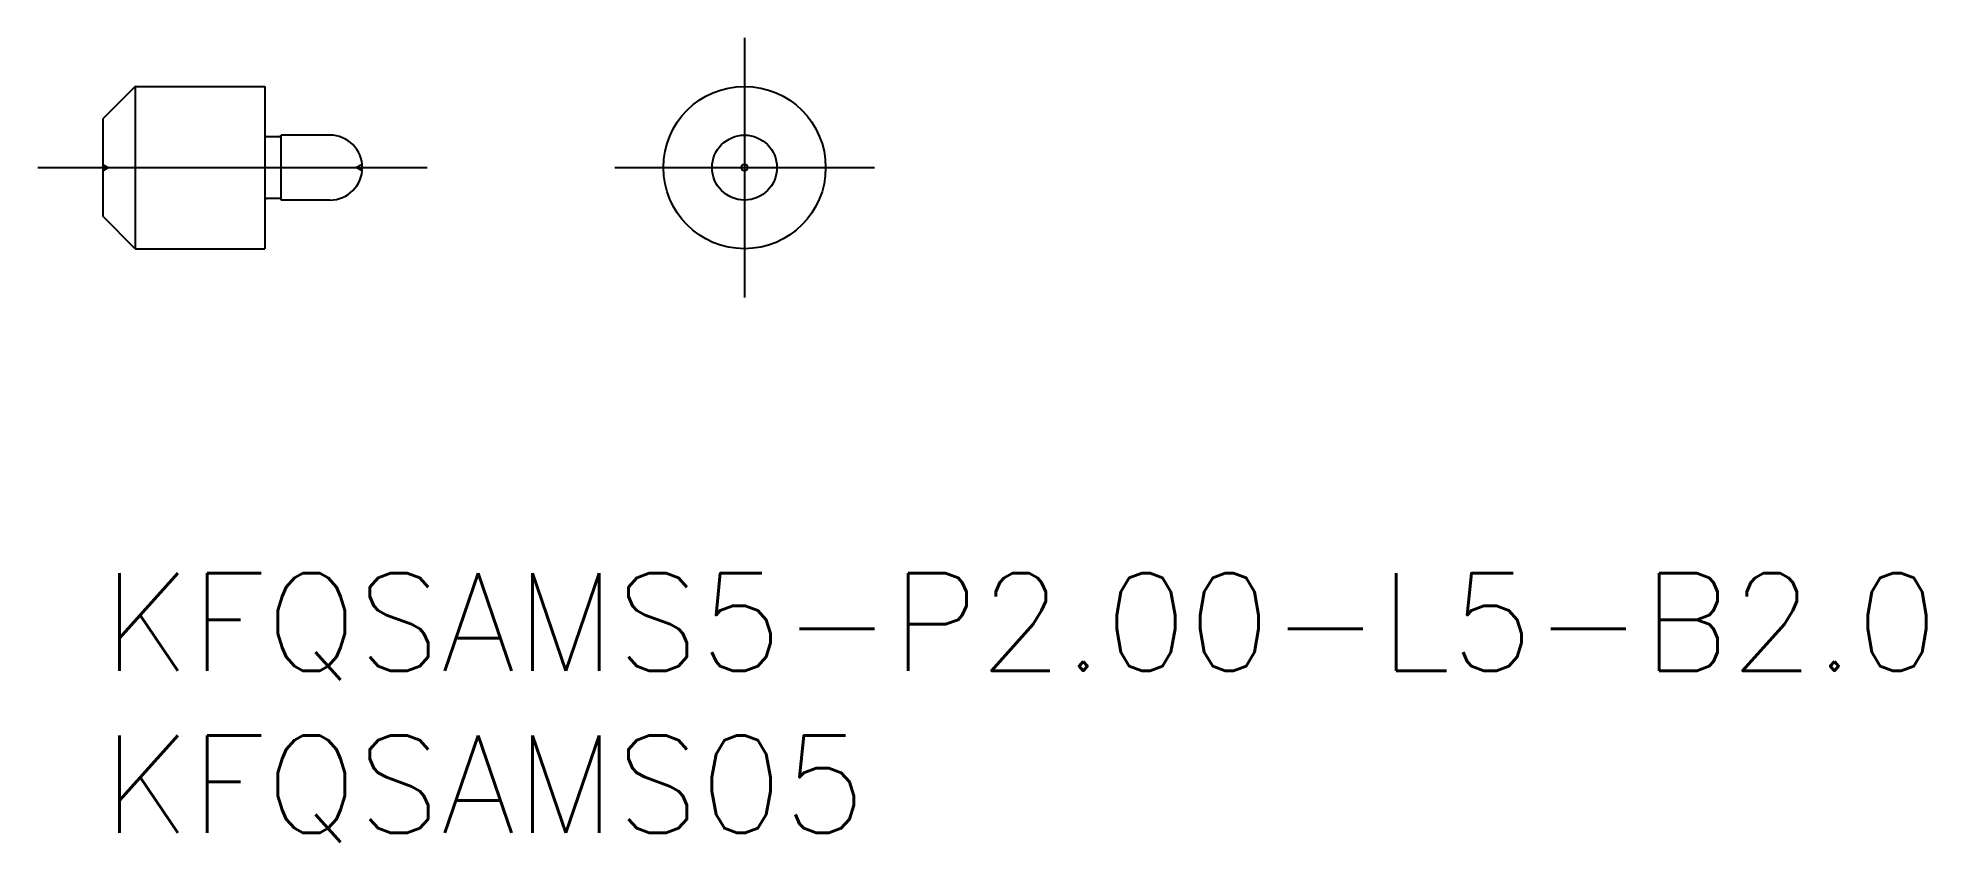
# Model space of a CAD drawing. Extents: x -2 to 56.2, y -8.3 to 16.5.
import ezdxf

# ---------------------------------------------------------------- set-up
doc = ezdxf.new("R2010")
doc.units = 0
doc.header["$LTSCALE"] = 0.5
doc.linetypes.add('CENTER', pattern=[50.8, 31.75, -6.35, 6.35, -6.35])
doc.linetypes.add('DASHED', pattern=[19.05, 12.7, -6.35])
doc.layers.get('0').update_dxf_attribs({"linetype": 'CONTINUOUS'})
for name, color, linetype in [('MSM_CENTER', 1, 'CENTER'), ('MSM_CONTINUOUS', 7, 'CONTINUOUS'), ('MSM_DASHED', 4, 'DASHED'), ('MSM_PART_NUMBER', 7, 'CONTINUOUS')]:
    doc.layers.add(name, color=color, linetype=linetype)
doc.styles.get("Standard").update_dxf_attribs({"font": 'txt.shx', "height": 3, "bigfont": 'bigfont.shx'})

# ---------------------------------------------------------------- blocks, each defined once
blk = doc.blocks.new('*U9')
at = {"layer": 'MSM_PART_NUMBER'}
blk.add_text('KFQSAMS5-P2.00-L5-B2.0', height=3, dxfattribs=at).set_placement((0, -3))
blk = doc.blocks.new('*U10')
at = {"layer": 'MSM_PART_NUMBER'}
blk.add_text('KFQSAMS05', height=3, dxfattribs=at).set_placement((0, -8))

msp = doc.modelspace()

# ---------------------------------------------------------------- linework, layer by layer
at = {"layer": 'MSM_CENTER'}
for p, q in [((19.776, 16.5), (19.776, 8.5)), ((-2, 12.5), (10, 12.5)), ((15.776, 12.5), (23.776, 12.5))]:
    msp.add_line(p, q, dxfattribs=at)
at = {"layer": 'MSM_CONTINUOUS'}
for p, q in [((1, 15), (0, 14)), ((1, 15), (5, 15)), ((1, 15), (1, 10)), ((5, 15), (5, 10)), ((0, 14), (0, 11)), ((5.45, 13.45), (5.05, 13.45)), ((7, 13.5), (5.5, 13.5)), ((5.5, 11.5), (5.5, 13.5)), ((5.45, 11.55), (5.05, 11.55)), ((7, 11.5), (5.5, 11.5)), ((1, 10), (0, 11)), ((1, 10), (5, 10))]:
    msp.add_line(p, q, dxfattribs=at)
for radius in [2.5, 1, 0.1]:
    msp.add_circle((19.776, 12.5), radius, dxfattribs=at)
for centre, radius, start, end in [((5.05, 13.5), 0.05, 180, 270), ((5.45, 13.5), 0.05, 270, 0), ((7, 12.5), 1, 270, 90), ((5.05, 11.5), 0.05, 90, 180), ((5.45, 11.5), 0.05, 0, 90)]:
    msp.add_arc(centre, radius, start, end, dxfattribs=at)
at = {"layer": 'MSM_DASHED'}
for p, q in [((0, 12.6), (0.173, 12.5)), ((0, 12.4), (0.173, 12.5)), ((7.995, 12.6), (7.822, 12.5)), ((7.995, 12.4), (7.822, 12.5))]:
    msp.add_line(p, q, dxfattribs=at)

# ---------------------------------------------------------------- block references
for name in ['*U9', '*U10']:
    msp.add_blockref(name, (0, 0))

doc.saveas('drawing.dxf')
